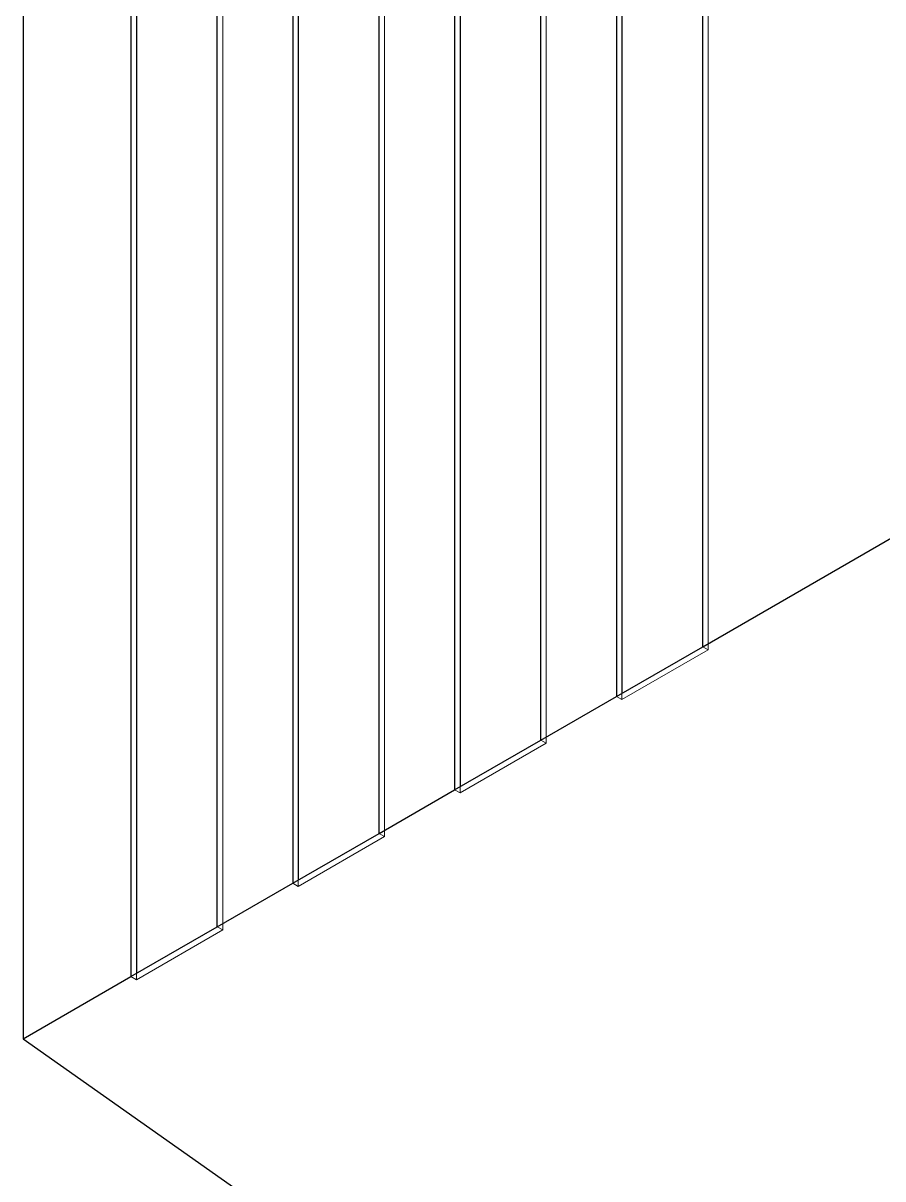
# Model space of a CAD drawing. Header units: millimetres. Extents: x 0 to 841, y 0 to 2287.
# Drawn here: x 618.278 to 619.405, y 228.801 to 230.317 of the extents above; entities that cross this region are included whole.
import ezdxf

# ---------------------------------------------------------------- set-up
doc = ezdxf.new("R2010")
doc.units = ezdxf.units.MM
doc.linetypes.add('HIDDEN', pattern=[1.905, 1.27, -0.635])

msp = doc.modelspace()

# ---------------------------------------------------------------- linework, layer by layer
at = {"color": 7, "linetype": 'Continuous', "lineweight": 25}
for p, q in [((619.169, 229.4991), (619.169, 233.5295)), ((619.0558, 233.4642), (619.0558, 229.4338)), ((619.0629, 233.4601), (619.0629, 229.4379)), ((618.9568, 229.3767), (618.9568, 233.407)), ((618.8437, 233.3417), (618.8437, 229.3114)), ((618.8508, 233.3376), (618.8508, 229.3154)), ((618.7447, 229.2542), (618.7447, 233.2845)), ((618.6316, 233.2192), (618.6316, 229.1889)), ((618.6386, 233.2151), (618.6386, 229.193)), ((618.5326, 229.1317), (618.5326, 233.1621)), ((618.4194, 233.0968), (618.4194, 229.0664)), ((618.4265, 233.0927), (618.4265, 229.0705)), ((618.278, 233.0151), (618.278, 228.9848)), ((619.169, 229.4991), (624.4552, 232.5508)), ((619.0558, 229.4338), (619.169, 229.4991)), ((618.9568, 229.3767), (619.0558, 229.4338)), ((618.8437, 229.3114), (618.9568, 229.3767)), ((618.7447, 229.2542), (618.8437, 229.3114)), ((618.6316, 229.1889), (618.7447, 229.2542)), ((618.5326, 229.1317), (618.6316, 229.1889)), ((618.4194, 229.0664), (618.5326, 229.1317)), ((618.278, 228.9848), (618.4194, 229.0664)), ((618.278, 228.9848), (619.9665, 227.7944))]:
    msp.add_line(p, q, dxfattribs=at)
at = {"color": 7, "linetype": 'HIDDEN', "lineweight": 18}
for p, q in [((619.176, 229.495), (619.176, 233.5254)), ((618.9639, 229.3726), (618.9639, 233.4029)), ((618.7518, 229.2501), (618.7518, 233.2805)), ((618.5397, 229.1277), (618.5397, 233.158)), ((619.0629, 229.4297), (619.176, 229.495)), ((619.176, 229.495), (619.169, 229.4991)), ((619.0629, 229.4297), (619.0558, 229.4338)), ((619.0629, 229.4379), (619.0629, 229.4297)), ((618.8508, 229.3073), (618.9639, 229.3726)), ((618.9639, 229.3726), (618.9568, 229.3767)), ((618.8508, 229.3073), (618.8437, 229.3114)), ((618.8508, 229.3154), (618.8508, 229.3073)), ((618.6386, 229.1848), (618.7518, 229.2501)), ((618.7518, 229.2501), (618.7447, 229.2542)), ((618.6386, 229.1848), (618.6316, 229.1889)), ((618.6386, 229.193), (618.6386, 229.1848)), ((618.4265, 229.0624), (618.5397, 229.1277)), ((618.5397, 229.1277), (618.5326, 229.1317)), ((618.4265, 229.0705), (618.4265, 229.0624)), ((618.4265, 229.0624), (618.4194, 229.0664))]:
    msp.add_line(p, q, dxfattribs=at)

doc.saveas('drawing.dxf')
